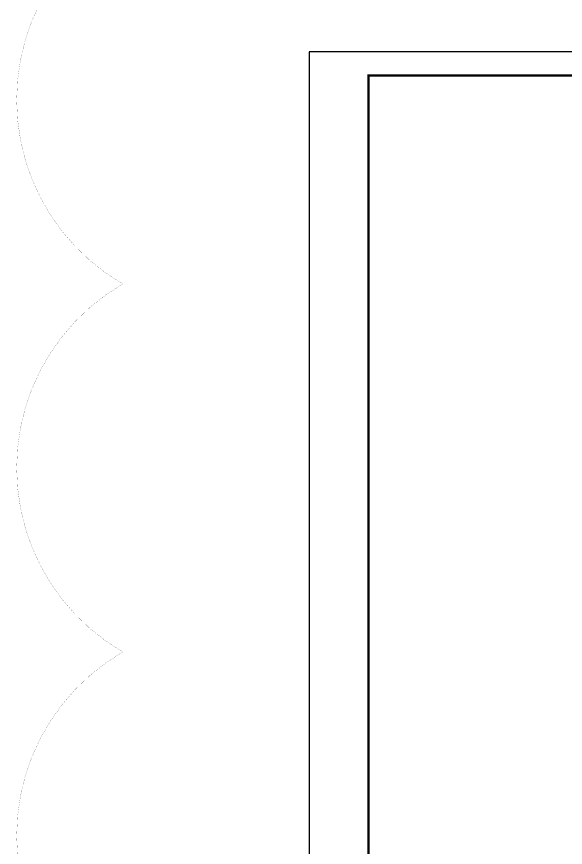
# Model space of a CAD drawing. Extents: x -461650 to 361314, y 245336 to 769729.
# Drawn here: x -39556 to -16484, y 288407 to 323315 of the extents above; entities that cross this region are included whole.
import ezdxf

# ---------------------------------------------------------------- set-up
doc = ezdxf.new("R2010")
doc.units = 0
doc.header["$LTSCALE"] = 1000
doc.layers.get('0').update_dxf_attribs({"linetype": 'CONTINUOUS'})
doc.layers.add('-TK', color=7, linetype='CONTINUOUS')
doc.layers.add('审图修改', color=2, linetype='CONTINUOUS', plot=False)

# ---------------------------------------------------------------- blocks, each defined once
blk = doc.blocks.new('A1')
blk.add_lwpolyline([(0, 59400), (0, 0), (84100, 0), (84100, 59400)], close=True)
at = {"const_width": 100}
blk.add_lwpolyline([(2500, 58400), (2500, 1000), (83100, 1000), (83100, 58400)], close=True, dxfattribs=at)

msp = doc.modelspace()

# ---------------------------------------------------------------- linework, layer by layer
at = {"layer": '审图修改', "const_width": 5}
msp.add_lwpolyline([(-35089.89, 327546.2, -0.57735027), (-19626.32, 327546.2, -0.57735027), (-4162.75, 327546.2, -0.57735027), (11300.82, 327546.2, -0.57735027), (26764.38, 327546.2, -0.57735027), (42227.95, 327546.2, -0.57735027), (57691.52, 327546.2, -0.57735027), (57691.52, 312082.63, -0.57735027), (57691.52, 296619.07, -0.57735027), (57691.52, 281155.5, -0.57735027), (57691.52, 265691.93, -0.57735027), (57691.52, 250228.36, -0.57735027), (42227.95, 250228.36, -0.57735027), (26764.38, 250228.36, -0.57735027), (11300.82, 250228.36, -0.57735027), (-4162.75, 250228.36, -0.57735027), (-19626.32, 250228.36, -0.57735027), (-35089.89, 250228.36, -0.57735027), (-35089.89, 265691.93, -0.57735027), (-35089.89, 281155.5, -0.57735027), (-35089.89, 296619.07, -0.57735027), (-35089.89, 312082.63, -0.57735027), (-35089.89, 327546.2, -0.57735027), (-35089.89, 327546.2, -0.57735027)], format="xyb", dxfattribs=at)

# ---------------------------------------------------------------- block references
at = {"layer": '-TK'}
msp.add_blockref('A1', (-27258.09, 262435.55), dxfattribs=at)

doc.saveas('drawing.dxf')
